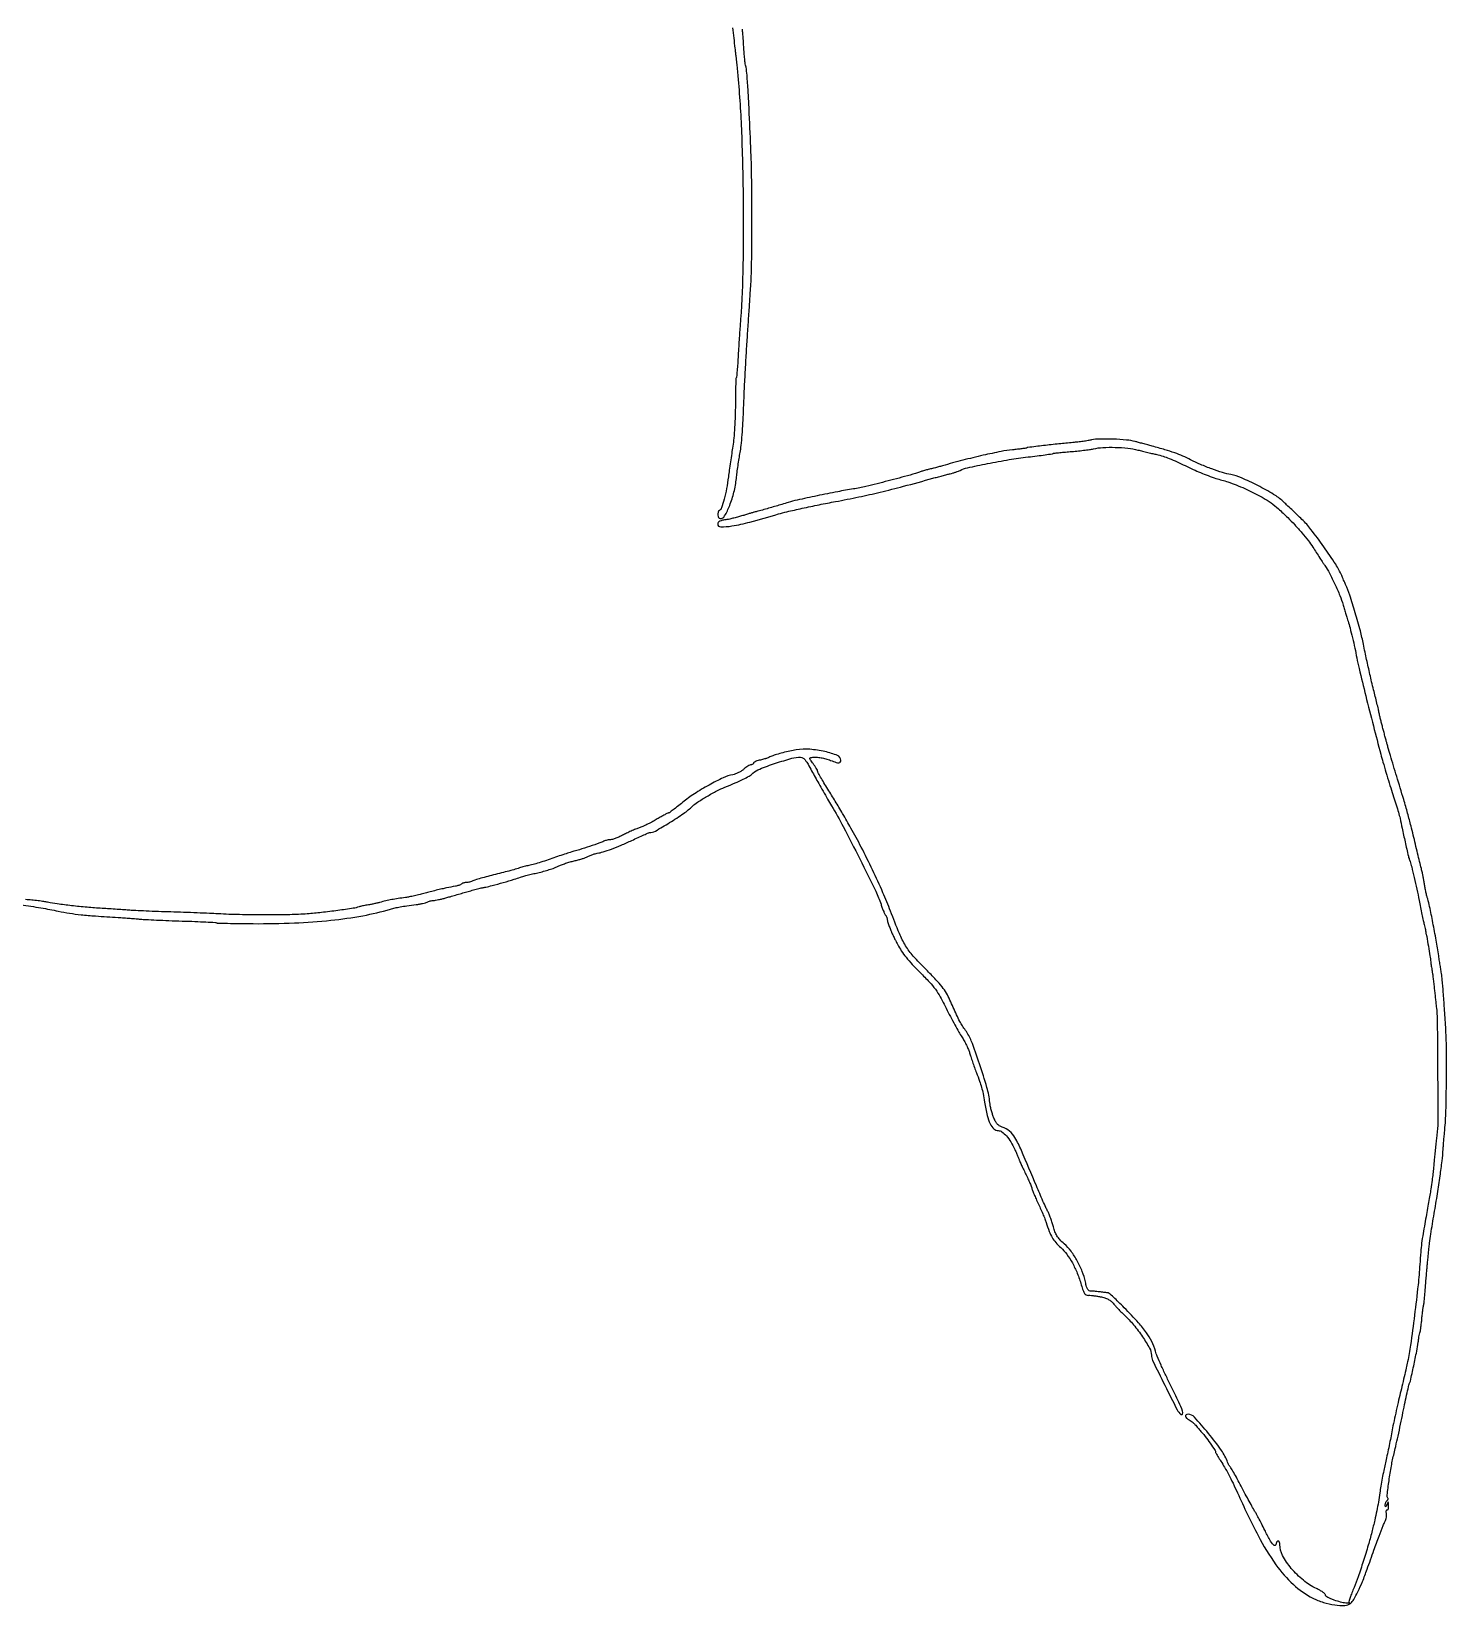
# Model space of a CAD drawing. Extents: x 3889 to 5842, y 228 to 1992.
# Drawn here: x 5049 to 5842, y 228 to 1110 of the extents above; entities that cross this region are included whole.
import ezdxf

# ---------------------------------------------------------------- set-up
doc = ezdxf.new("R2010")
doc.units = 0

msp = doc.modelspace()

# ---------------------------------------------------------------- linework, layer by layer
for points in [[(5442.277995, 1112.00657, -0.001643), (5443.64311, 1100.5, 0.000153), (5443.917233, 1098.129015, 0.000202), (5444.168548, 1095.96875, 0.000145), (5444.38052, 1094.157607, 0.001982), (5444.460322, 1093.5, -0.006862), (5444.536667, 1092.815048, -0.000351), (5444.752169, 1090.590625, -0.000559), (5445.00354, 1087.94581, -0.000406), (5445.277784, 1085, -0.013534), (5447.342605, 1053.25484, -0.007225), (5448.264375, 1013.932044, -0.007212), (5448.053059, 975.070363, -0.015274), (5446.535971, 945, 0.003449), (5446.351872, 942.518629, 0.000778), (5446.074516, 938.296875, 0.000806), (5445.769897, 933.424221, 0.000782), (5445.477748, 928.5, -0.003019), (5445.180932, 923.849199, -0.004596), (5444.86167, 919.814427, -0.001782), (5444.543989, 916.360541, -0.111935), (5444.353786, 915.783156, 0.126897), (5444.179158, 915.195228, 0.001456), (5444.04184, 911.081208, 0.004347), (5443.937995, 906.30939, 0.002809), (5443.896846, 900.783156, -0.008308), (5443.783813, 894.655408, -0.006622), (5443.464583, 888.051927, -0.006701), (5443.005818, 881.94257, -0.016731), (5442.461967, 877.5, 0.001886), (5441.844814, 873.45759, 0.001188), (5441.153016, 868.731736, 0.001192), (5440.494746, 864.080569, 0.002189), (5439.984244, 860.288887, -0.014291), (5438.940983, 853.742456, -0.018444), (5437.59188, 847.806996, -0.014577), (5436.15363, 842.979146, -0.176431), (5434.974017, 841.483941, 0.181717), (5434.197017, 840.478045, 0.097709), (5434.032996, 838.897438, 0.111219), (5434.479976, 837.515981, 0.265043), (5435.38499, 837, 0.269554), (5437.874457, 838.44725, 0.03356), (5440.709017, 844.307523, 0.03539), (5443.118243, 851.760121, 0.035079), (5444.461113, 859.5, -0.006842), (5444.834247, 862.720591, -0.003774), (5445.373847, 866.646875, -0.003762), (5445.981058, 870.620157, -0.006031), (5446.565532, 874, 0.019525), (5447.133736, 877.911623, 0.006004), (5447.688788, 883.85, 0.005997), (5448.150757, 890.515668, 0.006542), (5448.437005, 897, -0.003679), (5448.728136, 904.579726, -0.001514), (5449.229476, 914.85, -0.001497), (5449.833836, 925.867901, -0.001922), (5450.459132, 936, 0.000008), (5451.091587, 945.647325, 0.000008), (5451.71764, 955.201787, 0.000008), (5452.260153, 963.485466, 0.000035), (5452.579479, 968.367786, 0.013873), (5453.021602, 980.153375, 0.00225), (5453.142006, 1003.076484, 0.002606), (5453.037849, 1026.430935, 0.007726), (5452.635273, 1042.451303, 0.001142), (5451.714284, 1063.927397, 0.004212), (5450.987152, 1077.4889, 0.00534), (5450.323511, 1086.605115, 0.037502), (5449.621854, 1091, -0.029567), (5449.362585, 1092.473517, -0.004848), (5449.058071, 1095.353127, -0.005321), (5448.768334, 1098.752811, -0.004672), (5448.536764, 1102.308517, 0.003912), (5448.318902, 1105.733973, 0.005794), (5448.069658, 1108.732655, 0.0028), (5447.814782, 1111.269957, 0.107655)], [(5043.539273, 620.571953, -0.006045), (5054.783824, 618.805576, -0.009197), (5064.5, 616.974232, 0.012539), (5070.818216, 615.827015, 0.012407), (5077.208299, 614.993367, 0.008598), (5085.388405, 614.273973, 0.002508), (5098, 613.446644, -0.002025), (5101.23748, 613.237403, -0.001563), (5104.765625, 612.983936, -0.00158), (5108.059703, 612.726457, -0.003788), (5110.5, 612.509331, 0.011143), (5113.469146, 612.289118, 0.001665), (5119.449497, 611.999344, 0.001872), (5126.516565, 611.707007, 0.001613), (5133.945095, 611.451568, -0.00194), (5141.062659, 611.202157, -0.003066), (5147.163721, 610.927172, -0.000754), (5152.491962, 610.646212, -0.125499), (5153.043048, 610.473395, 0.132266), (5153.596915, 610.307771, 0.000684), (5159.350355, 610.157033, 0.002984), (5165.921717, 610.033102, 0.00188), (5173.597952, 609.963016, 0.01141), (5196.768308, 610.36735, 0.016355), (5217.253584, 611.864932, 0.018521), (5235.189116, 614.442226, 0.027596), (5250.602345, 618.131479, -0.017175), (5253.171799, 618.803379, -0.012278), (5256.086274, 619.384675, -0.009071), (5259.804752, 619.96255, -0.003485), (5264.989889, 620.63549, 0.013678), (5266.833099, 620.913017, 0.013673), (5268.658595, 621.290944, 0.013623), (5270.231977, 621.707362, 0.0514), (5271.174148, 622.093201, -0.03855), (5271.964484, 622.440787, -0.02337), (5272.943875, 622.733628, -0.023344), (5273.949164, 622.93441, -0.037631), (5274.819424, 623, 0.04095), (5275.877462, 623.0868, 0.00961), (5277.626297, 623.410328, 0.009839), (5279.629577, 623.862138, 0.009528), (5281.635165, 624.396862, 0.000179), (5283.990699, 625.074129, 0.000077), (5287.127205, 625.97768, 0.000076), (5290.46404, 626.940051, 0.000101), (5293.5, 627.816817, -0.004063), (5296.436691, 628.639764, -0.003727), (5299.471875, 629.439528, -0.003725), (5302.190643, 630.112747, -0.01222), (5304, 630.5, 0.018467), (5307.641641, 631.327109, 0.004071), (5313.820575, 633.026583, 0.004068), (5319.970714, 634.826317, 0.018504), (5323.5, 636.034496, -0.025539), (5324.706289, 636.428582, -0.003798), (5327.180068, 637.078983, -0.004268), (5330.117276, 637.800778, -0.003664), (5333.21938, 638.511111, 0.011087), (5336.415378, 639.293048, 0.010477), (5339.634874, 640.229551, 0.010492), (5342.44953, 641.177978, 0.035617), (5344.21938, 641.962406, -0.027321), (5345.860666, 642.722647, -0.011339), (5348.151943, 643.57587, -0.011179), (5350.653924, 644.381293, -0.01417), (5353, 645.007266, 0.006524), (5355.215684, 645.562299, 0.007395), (5357.325, 646.153542, 0.006806), (5359.10075, 646.706135, 0.04009), (5360, 647.081506, -0.019351), (5361.58901, 647.82353, -0.012372), (5363.486678, 648.567084, -0.011877), (5365.2948, 649.176209, -0.041063), (5366.5, 649.444588, 0.041268), (5369.75895, 650.171707, 0.013059), (5374.480679, 651.779132, 0.012176), (5379.977726, 653.965751, 0.009549), (5385.831206, 656.594085, -0.002212), (5389.44903, 658.28278, -0.003424), (5392.589485, 659.705763, -0.001089), (5395.317623, 660.912356, -0.10393), (5395.734715, 661, 0.128725), (5399.051116, 661.868196, 0.009903), (5407.059447, 666.580768, 0.014364), (5414.918387, 671.734434, 0.042051), (5419.897495, 675.87074, -0.052211), (5422.590055, 678.016791, -0.010195), (5427.890042, 681.253203, -0.01148), (5433.540847, 684.376011, -0.025651), (5438, 686.424364, 0.006617), (5443.852201, 688.847415, 0.01424), (5448.278937, 690.900493, 0.018025), (5451.557898, 692.686635, 0.049847), (5453.672428, 694.242809, -0.090846), (5457.518754, 696.616177, -0.012348), (5466.452859, 699.846736, -0.013051), (5475.537019, 702.618763, -0.078268), (5480.43319, 703.178643, -0.122024), (5481.872242, 702.756707, -0.102484), (5483.05727, 701.691257, -0.030862), (5484.599526, 699.298438, -0.001976), (5488.638798, 692.023798, 0.002922), (5490.585765, 688.532931, 0.001534), (5493.045718, 684.213241, 0.001525), (5495.59375, 679.801869, 0.002344), (5497.829148, 676, -0.013643), (5504.344284, 664.323286, -0.004119), (5513.606054, 646.24324, -0.002902), (5522.589389, 628.082685, -0.034942), (5525.509262, 620.850234, 0.008835), (5526.23841, 618.732007, 0.011014), (5526.993363, 616.792569, 0.009385), (5527.689179, 615.200411, 0.078844), (5528.122921, 614.55, -0.054371), (5528.458797, 614.095927, -0.036642), (5528.742358, 613.516311, -0.036843), (5528.936151, 612.907312, -0.058675), (5529, 612.3651, 0.05606), (5529.073771, 611.709207, 0.014091), (5529.342573, 610.666016, 0.014208), (5529.719793, 609.483448, 0.013888), (5530.166206, 608.3151, -0.002094), (5530.622518, 607.20043, -0.00276), (5531.028706, 606.180061, -0.001998), (5531.360891, 605.321916, -0.026666), (5531.464726, 605, 0.049641), (5531.598645, 604.641935, 0.000867), (5532.517489, 602.781912, 0.002181), (5533.60171, 600.620394, 0.00145), (5534.862796, 598.151189, 0.03077), (5536.876514, 594.765842, 0.020172), (5539.58211, 591.120315, 0.017206), (5543.042043, 587.121025, 0.010624), (5547.366521, 582.651189, -0.009987), (5552.659422, 577.194295, -0.029966), (5555.964512, 573.191848, -0.031052), (5558.704331, 568.90092, -0.011368), (5562.052246, 562.523813, 0.005018), (5564.378271, 557.953078, 0.004604), (5566.862116, 553.296136, 0.004604), (5569.154725, 549.18202, 0.01507), (5570.776235, 546.523813, -0.01779), (5572.111664, 544.307571, -0.013677), (5573.414752, 541.800745, -0.013886), (5574.505002, 539.386983, -0.031733), (5575.15775, 537.5, 0.012162), (5575.767896, 535.484211, 0.004164), (5576.747199, 532.592814, 0.004136), (5577.881295, 529.418811, 0.004769), (5579.016543, 526.411708, -0.00729), (5580.760524, 521.720715, -0.018135), (5581.86019, 518.228859, -0.018618), (5582.68756, 514.720431, -0.00807), (5583.537856, 510, 0.017012), (5585.023445, 502.521706, 0.05388), (5586.71251, 497.712802, 0.093768), (5588.724547, 494.967229, 0.190087), (5591.176786, 494, -0.161627), (5593.290449, 493.298421, -0.051887), (5595.753512, 491.028346, -0.043508), (5598.246678, 487.648159, -0.029895), (5600.484301, 483.440609, -0.002848), (5601.44839, 481.300752, -0.004305), (5602.261013, 479.425914, -0.001742), (5602.936921, 477.813325, -0.098672), (5603, 477.496799, 0.106733), (5603.069689, 477.174056, 0.001119), (5604.028125, 475.070705, 0.003514), (5605.158521, 472.649676, 0.002269), (5606.5, 469.861146, -0.004982), (5607.840892, 467.034685, -0.007081), (5608.971875, 464.494182, -0.004254), (5609.871807, 462.342704, -0.09722), (5610, 461.689644, 0.094994), (5610.125093, 461.037159, 0.004276), (5610.992746, 458.9106, 0.007042), (5612.084828, 456.398118, 0.00497), (5613.37956, 453.604932, -0.006274), (5614.766878, 450.591428, -0.005514), (5616.140663, 447.412074, -0.005549), (5617.316879, 444.515579, -0.016567), (5618.033294, 442.5, 0.014817), (5619.792668, 437.494696, 0.039925), (5621.422839, 434.097908, 0.047114), (5623.402222, 431.333605, 0.028438), (5626.216372, 428.445548, -0.048269), (5629.613191, 424.671462, -0.033332), (5632.715918, 419.827935, -0.030095), (5635.451835, 414.060299, -0.023359), (5637.743284, 407.5, 0.011899), (5638.756059, 404.372049, 0.059229), (5639.566491, 402.716565, 0.122571), (5640.42951, 401.907239, 0.151049), (5641.503891, 401.678754, -0.040138), (5642.576544, 401.689536, -0.009712), (5644.345046, 401.530643, -0.009903), (5646.37293, 401.267927, -0.009696), (5648.403223, 400.92353, -0.027611), (5650.889457, 400.308174, -0.050485), (5652.812746, 399.497915, -0.055339), (5654.415373, 398.377396, -0.041289), (5655.914033, 396.824186, 0.012442), (5657.146158, 395.390344, 0.00672), (5658.729998, 393.684069, 0.006689), (5660.390819, 391.988413, 0.010468), (5661.868938, 390.579409, -0.034196), (5667.062664, 385.135712, -0.025019), (5672.076014, 378.451398, -0.022531), (5676.00467, 372.020986, -0.126513), (5677, 368.150242, 0.113941), (5677.68784, 365.171018, 0.002317), (5684.542668, 351.281013, 0.002539), (5691.485847, 337.54967, 0.101557), (5693.587787, 334.927143, 0.520062), (5694.470142, 335.167937, 0.172726), (5694.475295, 336.792523, 0.026288), (5692.397172, 341.827091, 0.004595), (5687.90208, 351.056623, -0.005139), (5685.075285, 356.876806, -0.005603), (5682.450887, 362.589382, -0.005275), (5680.311704, 367.526148, -0.027425), (5679.312118, 370.320713, 0.038655), (5677.182455, 375.878228, 0.044857), (5674.306272, 380.75495, 0.030276), (5669.749262, 386.355091, 0.007945), (5661.778588, 394.75, 0.005862), (5658.600468, 397.917347, 0.008785), (5655.745705, 400.600427, 0.004475), (5653.285671, 402.792612, 0.162652), (5652.596196, 403.081242, -0.009522), (5651.98851, 403.137933, -0.002061), (5650.940758, 403.260217, -0.002149), (5649.728941, 403.412003, -0.002054), (5648.5, 403.576438, 0.007595), (5647.192644, 403.736637, 0.005631), (5645.743536, 403.875416, 0.005693), (5644.372319, 403.975457, 0.012765), (5643.329059, 404.012941, -0.110064), (5642.172735, 404.283238, -0.140482), (5641.359272, 405.00832, -0.073872), (5640.725125, 406.443102, -0.014358), (5640.050459, 409.20032, 0.04122), (5638.283088, 415.04486, 0.033095), (5635.470426, 420.985172, 0.033646), (5631.973088, 426.374291, 0.048933), (5628.151796, 430.553431, -0.02166), (5625.729118, 432.929204, -0.045858), (5624.117992, 435.004229, -0.049607), (5622.989119, 437.229748, -0.029859), (5622.083617, 440.050807, 0.014227), (5621.431378, 442.324653, 0.01033), (5620.582004, 444.816954, 0.01045), (5619.676783, 447.150722, 0.022399), (5618.861832, 448.901256, -0.012881), (5617.868431, 450.933136, -0.002729), (5616.248227, 454.527244, -0.002855), (5614.415895, 458.716176, -0.002708), (5612.598572, 463, 0.002353), (5604.196315, 482.845107, 0.029983), (5600.567944, 490.074436, 0.085735), (5597.491852, 493.755065, 0.096499), (5593.474512, 496.008412, -0.052525), (5591.806739, 496.760665, -0.077803), (5590.565971, 497.772214, -0.065164), (5589.55097, 499.251447, -0.026614), (5588.559267, 501.483984, -0.017501), (5587.886403, 503.449624, -0.012102), (5587.257906, 505.715186, -0.012219), (5586.759259, 507.924636, -0.02438), (5586.493667, 509.696551, 0.044868), (5584.87702, 518.115793, 0.011498), (5580.743637, 531.366098, 0.009979), (5576.078225, 544.334681, 0.07101), (5572.843518, 550.157541, -0.020471), (5571.098951, 552.664745, -0.023805), (5569.657447, 555.186009, -0.011846), (5567.844646, 558.957187, -0.001509), (5564.162038, 567.173155, 0.029944), (5562.152036, 571.050765, 0.032047), (5559.73362, 574.569347, 0.023165), (5556.273665, 578.573948, 0.007386), (5550.768463, 584.209973, -0.014907), (5543.539428, 591.836991, -0.045672), (5539.30419, 597.554889, -0.038262), (5535.795943, 604.465573, -0.008164), (5530.833968, 617, 0.013967), (5526.605211, 627.330325, 0.00714), (5520.754665, 640.061724, 0.007123), (5514.422055, 652.866392, 0.011678), (5508.655873, 663.5, 0.000362), (5503.998659, 671.615916, 0.003257), (5501.932224, 675.157363, 0.003703), (5499.907243, 678.519359, 0.000545), (5495.75, 685.290644, -0.00374), (5493.546418, 688.931809, -0.005663), (5491.689062, 692.135374, -0.002386), (5490.149571, 694.892029, -0.12681), (5490, 695.472291, 0.1254), (5489.873997, 695.966795, 0.012146), (5489.250676, 697.047198, 0.014819), (5488.426067, 698.313504, 0.011189), (5487.449109, 699.655609, -0.007924), (5485.987024, 701.636841, -0.10256), (5485.61846, 702.472226, -0.349353), (5485.844103, 702.926404, -0.088066), (5486.699109, 703.155525, -0.030733), (5489.291919, 703.21958, -0.030511), (5491.879406, 702.965847, -0.029203), (5494.519467, 702.383396, -0.023666), (5497.270236, 701.4631, 0.011079), (5500.38217, 700.334134, 0.083978), (5501.918656, 700.088857, 0.246587), (5502.6896, 700.502837, 0.149723), (5503, 701.516179, 0.30786), (5501.20105, 704.160966, 0.036857), (5494.089801, 706.380273, 0.039625), (5485.611842, 707.65827, 0.056237), (5478, 707.338788, 0.01381), (5474.439059, 706.683732, 0.010265), (5470.545862, 705.771877, 0.010341), (5466.93414, 704.767323, 0.025161), (5464.330631, 703.839699, -0.00036), (5463.21003, 703.376625, -0.000471), (5462.184623, 702.954883, -0.000346), (5461.32447, 702.60275, -0.004401), (5461, 702.4735, -0.028068), (5460.662943, 702.363987, -0.001928), (5459.692188, 702.111793, -0.002747), (5458.531269, 701.821756, -0.00206), (5457.25, 701.514706, 0.023956), (5456.00503, 701.158066, 0.035106), (5454.954687, 700.717601, 0.038069), (5454.19888, 700.261087, 0.242422), (5454, 699.875, -0.152571), (5453.895747, 699.541298, -0.098177), (5453.602269, 699.257031, -0.080918), (5453.16372, 699.065252, -0.062773), (5452.646023, 699, 0.111341), (5451.953909, 698.843944, 0.026661), (5450.911539, 698.278754, 0.026089), (5449.756379, 697.48452, 0.023234), (5448.642727, 696.544695, -0.042989), (5447.372729, 695.556021, -0.026934), (5445.738997, 694.616909, -0.026956), (5444.017025, 693.860388, -0.043679), (5442.478006, 693.429896, 0.06302), (5437.132331, 691.709748, 0.016707), (5429.126485, 687.63696, 0.017617), (5420.896264, 682.711966, 0.028743), (5414.333737, 677.907548, -0.004495), (5411.536411, 675.643486, -0.006869), (5409.066079, 673.735342, -0.002895), (5406.933081, 672.153288, -0.159426), (5406.464548, 672, 0.118977), (5405.995427, 671.886768, 0.004103), (5404.314055, 671.00739, 0.007474), (5402.339314, 669.915624, 0.005128), (5400.130811, 668.620902, -0.011752), (5397.682002, 667.228556, -0.009364), (5394.979051, 665.839298, -0.009488), (5392.425886, 664.646457, -0.023429), (5390.5, 663.896727, 0.016267), (5388.595788, 663.186659, 0.007188), (5386.126192, 662.131367, 0.007105), (5383.538686, 660.937114, 0.009494), (5381.22746, 659.775825, -0.014125), (5379.062849, 658.713195, -0.015769), (5376.918865, 657.815398, -0.015219), (5375.054122, 657.167091, -0.076186), (5373.963892, 657, 0.034758), (5373.075227, 656.938148, 0.021648), (5372.047651, 656.748753, 0.02169), (5371.045617, 656.472585, 0.036361), (5370.236431, 656.144691, -0.030495), (5367.909057, 655.169698, -0.00305), (5362.199427, 653.216287, -0.003605), (5356.497607, 651.349942, -0.020948), (5353.4468, 650.514689, 0.021107), (5352.202745, 650.173665, 0.001755), (5349.017662, 649.141901, 0.00234), (5345.226809, 647.879507, 0.001804), (5341.102689, 646.468055, -0.004368), (5336.93098, 645.064178, -0.005299), (5332.995048, 643.823825, -0.004514), (5329.666298, 642.8462, -0.036184), (5328.102689, 642.522244, 0.018992), (5326.924834, 642.320131, 0.011061), (5325.528641, 641.993163, 0.011049), (5324.142612, 641.603207, 0.018318), (5322.994811, 641.206223, -0.023356), (5321.440006, 640.685943, -0.002888), (5317.995796, 639.731118, -0.003406), (5313.888168, 638.647869, -0.002811), (5309.494811, 637.547512, 0.004002), (5305.15711, 636.450111, 0.005269), (5301.219649, 635.375915, 0.003883), (5297.942973, 634.417221, 0.049831), (5296.763569, 633.929684, -0.036169), (5295.964259, 633.573445, -0.02328), (5294.994687, 633.273095, -0.023389), (5294.013331, 633.06692, -0.040099), (5293.180236, 633, 0.033803), (5292.422151, 632.94869, 0.032986), (5291.671525, 632.795664, 0.034813), (5291.032386, 632.571981, 0.095072), (5290.637722, 632.304389, -0.083807), (5289.901259, 631.780648, -0.046392), (5288.865128, 631.392733, -0.016583), (5286.98853, 630.948679, -0.00133), (5282, 629.955466, 0.007366), (5279.42899, 629.411234, 0.003727), (5276.20625, 628.653979, 0.0037), (5272.889458, 627.82245, 0.005504), (5270, 627.04125, -0.008237), (5267.181982, 626.295867, -0.006362), (5264.0875, 625.573315, -0.006437), (5261.179543, 624.972365, -0.015305), (5259, 624.619949, 0.005722), (5254.852038, 624.030582, 0.00927), (5251.341743, 623.423948, 0.009907), (5248.030043, 622.719891, 0.007983), (5244.5, 621.836342, -0.007235), (5242.749245, 621.395356, -0.005292), (5240.79375, 620.954585, -0.005348), (5238.931988, 620.576382, -0.011772), (5237.5, 620.336206, 0.008936), (5236.241424, 620.132448, 0.007948), (5234.940625, 619.876514, 0.008003), (5233.777891, 619.608959, 0.024238), (5233, 619.376282, -0.047334), (5229.779106, 618.572659, -0.003849), (5221.156613, 617.338078, -0.005707), (5211.936467, 616.197294, -0.009003), (5204, 615.451612, -0.013982), (5194.254154, 614.986248, -0.005055), (5180.392305, 614.852576, -0.00515), (5165.958421, 615.007985, -0.00898), (5154, 615.474926, 0.003271), (5149.19806, 615.717368, 0.001147), (5142.296875, 616.004684, 0.001139), (5134.705073, 616.285985, 0.001333), (5127.5, 616.517294, -0.001522), (5120.551547, 616.742989, -0.001608), (5113.73125, 617.007266, -0.001534), (5107.854707, 617.271964, -0.007312), (5104.5, 617.482597, 0.002058), (5101.54094, 617.699631, 0.000814), (5097.471875, 617.974588, 0.000806), (5093.076671, 618.257277, 0.00101), (5089, 618.504612, -0.007365), (5080.641715, 619.118415, -0.006325), (5071.869279, 620.00466, -0.006364), (5063.935497, 621.010156, -0.018553), (5058.5, 621.976214, 0.017864), (5056.404453, 622.351638, 0.005394), (5053.197634, 622.773371, 0.005397), (5049.588628, 623.168973, 0.005844), (5046.066413, 623.475107, -0.003251)]]:
    msp.add_lwpolyline(points, format="xyb")
msp.add_lwpolyline([(5643.5, 881.014213, -0.013785), (5641.516033, 880.639444, -0.005427), (5638.765625, 880.228605, -0.005366), (5635.781646, 879.848526, -0.006677), (5633, 879.562112, 0.004035), (5625.233933, 878.803927, 0.002882), (5616.554157, 877.835154, 0.000589), (5607.867179, 876.804481, 0.105274), (5607, 876.508373, -0.101299), (5606.603953, 876.36965, -0.002044), (5604.491004, 876.091434, -0.004749), (5602.009556, 875.798932, -0.003163), (5599.160866, 875.50876, 0.025712), (5592.810551, 874.571087, 0.006741), (5582.745161, 872.410014, 0.006818), (5571.317596, 869.630324, 0.006872), (5560, 866.546886, -0.003055), (5557.71094, 865.904426, -0.002926), (5555.38125, 865.280525, -0.002898), (5553.319287, 864.753983, -0.010519), (5552, 864.454549, 0.008681), (5550.932946, 864.216485, 0.006978), (5549.79375, 863.924597, 0.007061), (5548.748385, 863.625237, 0.017856), (5548, 863.369954, -0.024052), (5541.793065, 861.338166, -0.003856), (5529.467174, 858.052077, -0.004098), (5517.072556, 854.957978, -0.020132), (5510, 853.552418, 0.008473), (5501.239546, 852.022777, 0.003672), (5489.636994, 849.705165, 0.0028), (5478.440097, 847.317459, 0.024237), (5473.517504, 845.985966, -0.00729), (5470.000872, 844.905655, -0.001278), (5463.348829, 842.986253, -0.000772), (5456.476803, 841.033869, -0.017899), (5454.5, 840.551216, 0.020117), (5453.856788, 840.391145, 0.001609), (5452.178125, 839.895041, 0.002175), (5450.179433, 839.287874, 0.001667), (5448, 838.60747, -0.008654), (5445.645892, 837.908484, -0.007198), (5443.120187, 837.2449, -0.007278), (5440.789385, 836.704142, -0.019492), (5439.111274, 836.408413, 0.01613), (5436.606872, 835.984405, 0.061765), (5435.109737, 835.482705, 0.116409), (5434.29753, 834.827926, 0.16665), (5434, 833.960035, 0.415464), (5435.655009, 832.312072, 0.039689), (5441.93406, 832.838238, 0.025047), (5452.082296, 835.033316, 0.006675), (5468, 839.54945, -0.015808), (5472.731124, 840.798866, -0.003122), (5481.292551, 842.716353, -0.003435), (5490.902698, 844.73674, -0.004086), (5500, 846.506861, 0.005545), (5513.075098, 849.090597, 0.007141), (5525.026575, 851.76902, 0.006288), (5538.023917, 855.050747, 0.003081), (5554.5, 859.540854, -0.001999), (5557.074353, 860.248412, -0.001607), (5559.848989, 860.989537, -0.001623), (5562.417641, 861.657894, -0.004151), (5564.283794, 862.12052, 0.010497), (5565.858308, 862.532125, 0.009632), (5567.460234, 863.020562, 0.009679), (5568.872346, 863.511474, 0.030984), (5569.783794, 863.914006, -0.06501), (5573.95187, 865.425989, -0.005462), (5585.183298, 867.78737, -0.007959), (5597.298573, 869.996853, -0.012122), (5607.886877, 871.491455, 0.002042), (5613.062174, 872.115863, 0.00317), (5617.521464, 872.701107, 0.000969), (5621.382395, 873.240369, 0.100314), (5621.886877, 873.419203, -0.106292), (5622.373203, 873.585152, -0.002151), (5624.963645, 873.878465, -0.004982), (5628.006637, 874.179118, -0.003316), (5631.5, 874.465815, 0.00587), (5635.239061, 874.791916, 0.005589), (5639.03125, 875.210415, 0.005554), (5642.373868, 875.654896, 0.019705), (5644.5, 876.047744, -0.042243), (5649.825192, 876.785584, -0.019863), (5656.778549, 876.879635, -0.019875), (5663.827365, 876.414159, -0.03625), (5669.5, 875.392727, 0.001941), (5672.126006, 874.731306, 0.001401), (5675.059375, 874.013282, 0.001415), (5677.851623, 873.346445, 0.003075), (5680, 872.853722, -0.020021), (5683.544624, 871.9133, -0.021709), (5686.9064, 870.713584, -0.011724), (5691.520587, 868.710093, -0.001841), (5700.5, 864.518178, 0.011965), (5704.457617, 862.767313, 0.008848), (5708.9125, 861.014293, 0.008953), (5713.181978, 859.507409, 0.019798), (5716.5, 858.546834, -0.024258), (5719.904177, 857.52834, -0.009521), (5724.493325, 855.810073, -0.009398), (5729.393939, 853.760625, -0.011571), (5733.881531, 851.658718, -0.013093), (5739.741881, 848.552723, -0.028114), (5744.046707, 845.794936, -0.026566), (5748.16151, 842.473645, -0.010513), (5753.465862, 837.5, -0.013212), (5757.340132, 833.50547, -0.010085), (5761.372362, 828.940625, -0.010218), (5764.978278, 824.508047, -0.023537), (5767.458527, 821, 0.001348), (5769.437477, 817.91968, 0.001369), (5771.42269, 814.86622, 0.00133), (5773.163532, 812.219988, 0.00564), (5774.227356, 810.650962, -0.030759), (5776.851029, 806.329069, -0.012831), (5779.87023, 800.211225, -0.012921), (5782.629649, 793.808829, -0.024475), (5784.46088, 788.5, 0.001553), (5785.201972, 785.98285, 0.001399), (5785.984647, 783.38125, 0.001401), (5786.699374, 781.052855, 0.004439), (5787.19596, 779.5, -0.015682), (5788.317946, 775.698969, -0.00556), (5789.691055, 770.196433, -0.005621), (5791.02688, 764.283456, -0.008004), (5792.070056, 759, 0.015042), (5793.35758, 752.929827, 0.001323), (5797.117056, 737.681947, 0.00187), (5801.390334, 720.81425, 0.002254), (5805.535802, 705, 0.004915), (5806.782347, 700.508203, 0.002356), (5808.466312, 694.765625, 0.002335), (5810.280331, 688.787842, 0.003333), (5811.950678, 683.5, -0.002083), (5813.473159, 678.721871, -0.002634), (5814.839193, 674.290625, -0.002084), (5815.949549, 670.564221, -0.021274), (5816.337126, 669, 0.003618), (5817.50559, 663.452089, 0.001398), (5819.202881, 655.775949, 0.000427), (5821.005141, 647.763866, 0.032458), (5821.378179, 646.5, -0.000951), (5821.537181, 646.064412, -0.000703), (5821.711489, 645.581942, -0.00071), (5821.874876, 645.125673, -0.001596), (5821.997233, 644.778953, -0.02345), (5822.867869, 641.852544, -0.003515), (5824.297548, 635.88779, -0.004178), (5825.78672, 629.224133, -0.005187), (5827.055762, 623, 0.002086), (5827.830893, 619.074052, 0.002053), (5828.642806, 615.13371, 0.002017), (5829.382468, 611.686198, 0.007844), (5829.882329, 609.561565, -0.004363), (5830.258302, 608.011991, -0.006034), (5830.566627, 606.615085, -0.003914), (5830.801571, 605.440035, -0.072179), (5830.818767, 605.061565, 0.035066), (5830.811575, 604.810148, 0.022252), (5830.836754, 604.518085, 0.02233), (5830.887358, 604.232129, 0.038002), (5830.95809, 604, -0.050223), (5831.297964, 602.778493, -0.00135), (5832.233325, 597.273918, -0.003052), (5833.088398, 591.958912, -0.010529), (5833.548881, 588.5, 0.006661), (5833.671127, 587.524102, 0.00275), (5833.861464, 586.20625, 0.00272), (5834.081077, 584.795012, 0.003497), (5834.299127, 583.5, -0.009474), (5834.549866, 581.893823, -0.002522), (5834.887972, 579.325, -0.002557), (5835.242772, 576.399999, -0.002633), (5835.564035, 573.5, 0.000565), (5835.873166, 570.600001, 0.000551), (5836.191566, 567.675, 0.000542), (5836.476965, 565.105376, 0.002057), (5836.663723, 563.5, -0.02753), (5837.205842, 555.156026, -0.00131), (5837.408197, 527.108153, -0.001139), (5837.47391, 498.74372, -0.033068), (5836.994594, 491.5, 0.004225), (5836.642317, 488.66751, 0.002079), (5836.239702, 485.059375, 0.002063), (5835.852663, 481.309172, 0.003006), (5835.545011, 478, -0.00216), (5835.116861, 473.308623, -0.004962), (5834.744302, 469.782089, -0.00479), (5834.293819, 466.189977, -0.001884), (5833.607206, 461.25, -0.00636), (5833.345884, 459.573124, -0.000788), (5832.724619, 455.929688, -0.00093), (5831.971839, 451.604713, -0.000769), (5831.154236, 447, 0.001604), (5829.285032, 436.369711, 0.009744), (5828.442542, 430.846249, 0.013224), (5827.931299, 426.015027, 0.004545), (5827.440199, 419, -0.012103), (5826.463017, 407.532606, -0.003864), (5824.465341, 390.527898, -0.003541), (5822.248589, 373.80003, -0.017773), (5820.61027, 364.5, -0.003526), (5819.837291, 360.993445, -0.001281), (5818.693297, 356.03125, -0.00127), (5817.413696, 350.607406, -0.001515), (5816.17868, 345.5, 0.00385), (5814.926154, 340.212184, 0.002694), (5813.59256, 334.234375, 0.002717), (5812.376563, 328.491968, 0.005655), (5811.503674, 324, -0.003493), (5810.709303, 319.815558, -0.002409), (5809.753771, 315.0875, -0.002429), (5808.790766, 310.549111, -0.004965), (5807.982652, 307, 0.008206), (5807.213313, 303.517039, 0.004434), (5806.374804, 299.20625, 0.004415), (5805.59834, 294.799695, 0.00694), (5805.017445, 291, -0.006987), (5804.221938, 285.799759, -0.008663), (5803.330439, 280.985299, -0.007547), (5802.174753, 275.706163, -0.003674), (5800.548158, 269, -0.010861), (5798.533595, 261.635687, -0.005742), (5795.732359, 252.587381, -0.005603), (5792.828769, 243.910372, -0.016249), (5790.560182, 238.002234, 0.007896), (5789.323252, 234.934967, 0.012453), (5788.369839, 232.262037, 0.006458), (5787.663877, 230.018085, 0.276027), (5787.781261, 229.552072, -0.645762), (5787.608697, 229.095532, -0.053993), (5785.900076, 229.172896, -0.026972), (5782.97003, 229.788412, -0.015333), (5779.5, 230.830172, -0.021426), (5777.584683, 231.562419, -0.030949), (5775.96875, 232.383031, -0.031483), (5774.790649, 233.179901, -0.232334), (5774.5, 233.771635, 0.213204), (5774.220288, 234.397789, 0.026577), (5773.03125, 235.354257, 0.027539), (5771.415196, 236.38831, 0.019508), (5769.5, 237.373585, -0.062571), (5762.16468, 241.983822, -0.047802), (5755.430241, 248.667601, -0.049807), (5750.548731, 255.893857, -0.124278), (5749, 262.028513, 0.04875), (5748.926264, 262.782985, 0.06875), (5748.70625, 263.420876, 0.088934), (5748.381835, 263.850454, 0.188842), (5748, 264, 0.148195), (5747.618646, 263.884432, 0.098894), (5747.29375, 263.559375, 0.082425), (5747.074694, 263.073457, 0.064853), (5747, 262.5, -0.296307), (5746.389681, 261.560546, -0.333581), (5745.358811, 261.796935, -0.050234), (5743.402594, 264.649877, -0.009877), (5740.524827, 270.165215, 0.002468), (5738.718869, 273.755105, 0.003413), (5737.060724, 276.956803, 0.002151), (5735.637658, 279.631283, 0.041903), (5735.127352, 280.415215, -0.038662), (5734.595596, 281.22065, -0.001432), (5732.837841, 284.412594, -0.002595), (5730.788066, 288.206831, -0.00182), (5728.51749, 292.5, 0.002883), (5726.219544, 296.822657, 0.003876), (5724.085466, 300.709375, 0.002679), (5722.254744, 303.942401, 0.040926), (5721.527466, 305, -0.024328), (5721.017752, 305.69098, -0.016058), (5720.497712, 306.530113, -0.016173), (5720.043642, 307.380692, -0.029906), (5719.739981, 308.102512, 0.069562), (5716.295166, 314.762923, 0.018311), (5708.986334, 324.320839, 0.012186), (5701.08348, 333.444426, 0.211209), (5697.565217, 335, 0.12842), (5696.410831, 334.698535, 0.328593), (5696.07465, 333.955642, 0.166831), (5696.700214, 332.913509, 0.052088), (5698.231001, 331.876372, -0.036563), (5699.21855, 331.251035, -0.019386), (5700.348857, 330.343803, -0.019192), (5701.438452, 329.321601, -0.028108), (5702.307826, 328.335792, 0.00485), (5703.101945, 327.346142, 0.00408), (5703.961811, 326.312914, 0.004117), (5704.762347, 325.382437, 0.011356), (5705.346406, 324.744604, -0.029982), (5707.223784, 322.534535, -0.007923), (5709.949485, 318.783506, -0.003366), (5712.706529, 314.803388, -0.1509), (5713, 313.853129, 0.122979), (5713.11867, 313.377947, 0.007158), (5713.846102, 312.058254, 0.010508), (5714.776947, 310.502214, 0.007517), (5715.880348, 308.800132, -0.016209), (5718.030349, 305.35379, -0.00996), (5720.347207, 301.167073, -0.008957), (5722.77693, 296.355313, -0.006808), (5725.272473, 291, 0.013646), (5736.848002, 267.021435, 0.035911), (5746.799226, 250.747876, 0.050101), (5756.581042, 239.611661, 0.0702), (5767.420089, 232.039791, 0.04228), (5773.398272, 229.616682, 0.040318), (5779.794506, 228.18644, 0.041898), (5785.409514, 227.873642, 0.167703), (5788.584666, 229.070266, 0.087706), (5790.41271, 231.22696, 0.018491), (5792.75074, 235.598049, 0.0173), (5795.296538, 241.305072, 0.010838), (5797.895473, 248.140816, -0.001359), (5801.753007, 258.896417, -0.00329), (5804.67657, 266.815441, -0.003287), (5806.902742, 272.609708, -0.029511), (5808.042932, 275.080219, 0.051358), (5808.449646, 276.073126, 0.033162), (5808.720876, 277.286916, 0.033207), (5808.828852, 278.522671, 0.05246), (5808.739613, 279.581796, -0.029342), (5808.625718, 280.451498, -0.072475), (5808.672622, 281.091586, -0.173922), (5808.86392, 281.395194, -0.314199), (5809.144457, 281.410721, 0.34333), (5809.462598, 281.445171, 0.118003), (5809.728038, 281.862436, 0.060668), (5809.896252, 282.649855, 0.028581), (5809.929715, 283.690983, 0.004494), (5809.872393, 285.376052, 0.20576), (5809.725158, 285.681752, 0.495865), (5809.516185, 285.638394, 0.009924), (5809, 284.5, -0.007086), (5808.515361, 283.414842, -0.206801), (5808.2939, 283.217153, -0.479221), (5808.13381, 283.320418, -0.015651), (5808.070285, 284.190983, -0.055799), (5808.118863, 284.884395, -0.05152), (5808.319188, 285.569749, -0.055122), (5808.63218, 286.146157, -0.102768), (5809.016312, 286.510081, 0.078582), (5809.3666, 286.811417, 0.09062), (5809.586343, 287.192734, 0.10078), (5809.643262, 287.593262, 0.124096), (5809.529683, 287.951971, -0.169834), (5809.137524, 289.729712, -0.004539), (5810.181023, 297.810755, -0.010335), (5811.499839, 306.07926, -0.017009), (5812.995581, 313, 0.006124), (5813.929329, 316.906563, 0.001874), (5815.246037, 322.83303, 0.001875), (5816.670614, 329.48003, 0.002051), (5818.002601, 335.94223, -0.001579), (5819.226453, 341.908281, -0.002461), (5820.322424, 347.039977, -0.000695), (5821.304053, 351.498338, -0.084063), (5821.522844, 352.036963, 0.084229), (5822.15436, 353.593112, 0.0016), (5824.018754, 362.161429, 0.004163), (5825.69721, 370.327135, 0.015541), (5826.549632, 375.5, -0.005119), (5826.83069, 377.459287, -0.007102), (5827.125411, 379.20851, -0.004635), (5827.406215, 380.665509, -0.085094), (5827.575791, 381.103437, 0.097657), (5827.739961, 381.560941, 0.003521), (5828.005594, 383.408605, 0.006351), (5828.277697, 385.608828, 0.004397), (5828.5319, 388.103437, -0.003695), (5828.789043, 390.662507, -0.00446), (5829.06971, 393.061635, -0.003813), (5829.33925, 395.076232, -0.030041), (5829.527174, 396, 0.03499), (5829.711994, 396.956853, 0.003535), (5829.97548, 399.2625, 0.004416), (5830.246086, 402.018255, 0.003503), (5830.491274, 405, -0.001138), (5830.742082, 408.237482, -0.000879), (5831.029732, 411.765625, -0.000889), (5831.310032, 415.059774, -0.002132), (5831.532529, 417.5, 0.000052), (5831.752873, 419.810268, 0.000028), (5832.022957, 422.646875, 0.000028), (5832.297232, 425.530936, 0.000045), (5832.531677, 428, -0.011294), (5832.884672, 430.998974, -0.002656), (5833.614817, 435.996875, -0.002734), (5834.516648, 441.736719, -0.002687), (5835.486299, 447.5, 0.003447), (5837.344013, 458.645116, 0.004917), (5838.827593, 468.566161, 0.005572), (5839.909169, 477.005671, 0.012164), (5840.508283, 483.5, -0.002531), (5840.679032, 485.843692, -0.001281), (5840.916579, 488.79375, -0.001272), (5841.177401, 491.838427, -0.001897), (5841.422407, 494.5, 0.0175), (5842.055312, 504.932685, 0.004165), (5842.355698, 522.330836, 0.004396), (5842.358175, 539.967123, 0.013208), (5841.936053, 552, 0.001616), (5841.246794, 562.636343, 0.002775), (5840.594541, 571.495438, 0.002779), (5840.004945, 578.447913, 0.017253), (5839.559828, 582, -0.001307), (5839.336337, 583.415922, -0.000255), (5838.941561, 585.96875, -0.000271), (5838.484463, 588.945293, -0.000251), (5838.018621, 592, 0.00608), (5836.590814, 600.68225, 0.004144), (5834.765817, 610.519116, 0.003334), (5832.951495, 619.543663, 0.024588), (5831.846814, 623.79479, -0.015943), (5831.394225, 625.420528, -0.006552), (5830.880188, 627.650766, -0.006474), (5830.390489, 630.06062, -0.008256), (5830.004638, 632.29479, 0.004124), (5829.65332, 634.434284, 0.004178), (5829.268191, 636.55847, 0.00407), (5828.902589, 638.401248, 0.017016), (5828.636006, 639.5, -0.007622), (5828.284727, 640.837662, -0.000496), (5827.329543, 644.73125, -0.000722), (5826.202355, 649.374858, -0.000539), (5824.971959, 654.5, 0.002306), (5822.49381, 664.664133, 0.006367), (5820.624259, 671.792447, 0.005336), (5818.400133, 679.529995, 0.001235), (5814.486709, 692.5, -0.00078), (5812.670419, 698.499832, -0.00095), (5810.989711, 704.121875, -0.000796), (5809.592479, 708.855862, -0.006699), (5808.994426, 711, 0.00045), (5808.536843, 712.723471, 0.000179), (5807.906004, 715.0875, 0.000177), (5807.223484, 717.637909, 0.000223), (5806.589334, 720, -0.003055), (5805.98867, 722.28906, -0.002924), (5805.40703, 724.61875, -0.002896), (5804.917681, 726.68062, -0.010498), (5804.641656, 728, 0.009534), (5804.204955, 730.107665, 0.00246), (5803.419092, 733.490016, 0.002527), (5802.493741, 737.299964, 0.002737), (5801.553729, 741, -0.006839), (5800.432323, 745.570829, -0.001352), (5798.55711, 753.794008, -0.001329), (5796.727219, 762.021728, -0.007212), (5795.811211, 766.5, 0.018237), (5794.107431, 773.985143, 0.007132), (5791.233795, 784.187875, 0.006715), (5788.148777, 794.082528, 0.026852), (5785.85799, 800, -0.00136), (5785.349285, 801.13813, -0.000803), (5784.747628, 802.5, -0.000803), (5784.151142, 803.86198, -0.001376), (5783.658639, 805, 0.042366), (5780.281616, 811.325738, 0.010071), (5773.580005, 821.223372, 0.010304), (5766.451993, 830.878706, 0.038197), (5761.391953, 836.5, 0.000303), (5758.659353, 839.102058, 0.000228), (5755.649861, 841.961696, 0.00023), (5752.816374, 844.64916, 0.00053), (5750.681909, 846.667474, 0.055673), (5745.530854, 850.544012, 0.015281), (5736.621783, 855.44993, 0.015073), (5727.45932, 859.793139, 0.059618), (5721.5, 861.593635, -0.032009), (5716.942923, 862.700677, -0.013034), (5710.900648, 864.759335, -0.012939), (5704.574211, 867.288517, -0.01745), (5699, 869.920176, 0.017395), (5694.650209, 871.974356, 0.016263), (5690.070366, 873.771239, 0.013313), (5684.615784, 875.547064, 0.006309), (5677.5, 877.558626, -0.000024), (5674.946307, 878.245988, -0.00002), (5672.234375, 878.976201, -0.00002), (5669.75362, 879.644381, -0.000056), (5668, 880.116997, 0.043611), (5663.122296, 880.985447, 0.013108), (5655.590975, 881.459177, 0.012776), (5648.094513, 881.542047, 0.049984)], format="xyb", close=True)

doc.saveas('drawing.dxf')
